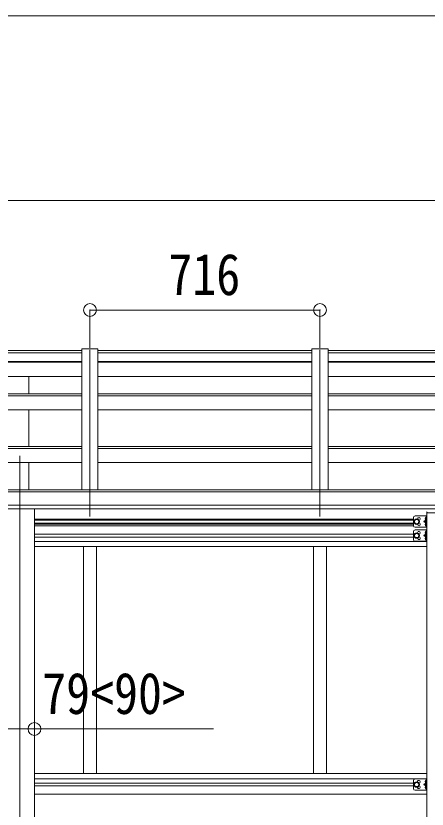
# Model space of a CAD drawing. Units: millimetres at full size, sheet at 1:40; details may follow other scales. Extents: x -11181 to 11305, y -7804 to 7716.
# Drawn here: x -239 to 1041, y 976 to 3446 of the extents above; entities that cross this region are included whole.
import ezdxf
from ezdxf.enums import TextEntityAlignment as Align

# ---------------------------------------------------------------- set-up
doc = ezdxf.new("R2010")
doc.units = ezdxf.units.MM
doc.header["$LTSCALE"] = 40
doc.header["$PDMODE"] = 32
doc.header["$PDSIZE"] = 40
for name, color, linetype, lineweight in [('0-1_本体', 4, 'Continuous', 9), ('0-8_PARTS2', 2, 'Continuous', 9), ('0-A_寸法', 6, 'Continuous', 9), ('1-1_GLASS', 4, 'Continuous', 9), ('1-2_GLASS_SEAL', 7, 'Continuous', 9), ('1-3_NOTPRINT', 6, 'Continuous', 9)]:
    doc.layers.add(name, color=color, linetype=linetype, lineweight=lineweight)
doc.styles.add('ＭＳ ゴシック', font='')
doc.styles.get('ＭＳ ゴシック').set_extended_font_data('MS Gothic')

msp = doc.modelspace()

# ---------------------------------------------------------------- linework, layer by layer
at = {"layer": '0-1_本体'}
for p, q in [((-33.28, 2403.42), (-699.28, 2403.42)), ((-699.28, 2396.51), (-33.28, 2396.51)), ((-33.28, 2409.51), (-33.28, 1970.22)), ((16.72, 2409.51), (-33.28, 2409.51)), ((16.72, 2409.51), (16.72, 1970.22)), ((682.72, 2403.42), (16.72, 2403.42)), ((16.72, 2396.51), (682.72, 2396.51)), ((682.72, 2409.51), (682.72, 1970.22)), ((732.72, 2409.51), (682.72, 2409.51)), ((732.72, 2409.51), (732.72, 1970.22)), ((1398.72, 2403.42), (732.72, 2403.42)), ((732.72, 2396.51), (1398.72, 2396.51)), ((-699.28, 2369.79), (-33.28, 2369.79)), ((-699.28, 2367.21), (-33.28, 2367.21)), ((16.72, 2369.79), (682.72, 2369.79)), ((16.72, 2367.21), (682.72, 2367.21)), ((732.72, 2369.79), (1398.72, 2369.79)), ((732.72, 2367.21), (1398.72, 2367.21)), ((-699.28, 2322.48), (-33.28, 2322.48)), ((-198.78, 2268.74), (-198.78, 2322.48)), ((16.72, 2322.48), (682.72, 2322.48)), ((732.72, 2322.48), (1398.72, 2322.48)), ((-699.28, 2268.74), (-33.28, 2268.74)), ((-699.28, 2263.18), (-33.28, 2263.18)), ((16.72, 2268.74), (682.72, 2268.74)), ((16.72, 2263.18), (682.72, 2263.18)), ((732.72, 2268.74), (1398.72, 2268.74)), ((732.72, 2263.18), (1398.72, 2263.18)), ((-699.28, 2219.18), (-33.28, 2219.18)), ((-198.78, 2105.09), (-198.78, 2219.18)), ((16.72, 2219.18), (682.72, 2219.18)), ((732.72, 2219.18), (1398.72, 2219.18)), ((-699.28, 2105.09), (-33.28, 2105.09)), ((16.72, 2105.09), (682.72, 2105.09)), ((732.72, 2105.09), (1398.72, 2105.09)), ((-699.28, 2098.3), (-33.28, 2098.3)), ((16.72, 2098.3), (682.72, 2098.3)), ((732.72, 2098.3), (1398.72, 2098.3)), ((-699.28, 2054.74), (-33.28, 2054.74)), ((-198.78, 1970.22), (-198.78, 2054.74)), ((16.72, 2054.74), (682.72, 2054.74)), ((732.72, 2054.74), (1398.72, 2054.74)), ((4281.22, 1963.51), (-1433.78, 1963.51)), ((4257.72, 1970.22), (-1410.28, 1970.22)), ((-1433.78, 1922.29), (4281.22, 1922.29)), ((4281.22, 1910.44), (-1433.78, 1910.51)), ((-181.08, 1910.35), (-181.08, -945.73))]:
    msp.add_line(p, q, dxfattribs=at)
at = {"layer": '0-8_PARTS2'}
for p, q in [((-8.28, 2406.37), (-8.28, 1887.08)), ((707.72, 2406.37), (707.72, 1887.08)), ((-226.28, 2075.89), (-226.28, -999.34))]:
    msp.add_line(p, q, dxfattribs=at)
at = {"layer": '0-A_寸法'}
for p, q in [((-1460.27, 3445.61), (10035.72, 3445.61)), ((-1440.28, 2871.2), (4287.72, 2871.2)), ((-8.28, 2529.76), (-8.28, 2412.16)), ((-8.28, 2529.76), (707.72, 2529.76)), ((707.72, 2529.76), (707.72, 2412.16)), ((-271.48, 1225.55), (-181.08, 1225.55)), ((-181.08, 1225.55), (376.54, 1225.55))]:
    msp.add_line(p, q, dxfattribs=at)
for p in [(-8.28, 2529.76), (707.72, 2529.76), (-181.08, 1225.55)]:
    msp.add_point(p, dxfattribs=at)
at = {"layer": '1-1_GLASS'}
for p, q in [((-181.08, 1879.19), (998.72, 1879.19)), ((-181.08, 1875.69), (998.72, 1875.69)), ((-181.08, 1866.69), (998.72, 1866.69)), ((-181.08, 1863.19), (998.72, 1863.19)), ((998.72, 1858.19), (-181.08, 1858.19)), ((-181.08, 1832.19), (998.72, 1832.19)), ((-181.08, 1823.19), (998.72, 1823.19)), ((-181.08, 1809.69), (1040.72, 1809.69)), ((-181.08, 1793.69), (1040.72, 1793.69)), ((-28.28, 1793.69), (-28.28, 1723.69)), ((-28.28, 1086.69), (-28.28, 1793.69)), ((11.72, 1793.69), (11.72, 1723.69)), ((11.72, 1086.69), (11.72, 1793.69)), ((687.72, 1793.69), (687.72, 1723.69)), ((687.72, 1793.69), (687.72, 1086.69)), ((727.72, 1793.69), (727.72, 1723.69)), ((727.72, 1793.69), (727.72, 1086.69)), ((-181.08, 1086.69), (1040.72, 1086.69)), ((-181.08, 1070.69), (1040.72, 1070.69)), ((-181.08, 1057.19), (998.72, 1057.19)), ((-181.08, 1048.19), (998.72, 1048.19)), ((-181.08, 1022.19), (1040.72, 1022.19))]:
    msp.add_line(p, q, dxfattribs=at)
at = {"layer": '1-2_GLASS_SEAL'}
for p, q in [((998.72, 1883.69), (998.72, 1858.69)), ((1003.72, 1888.69), (1040.72, 1888.69)), ((1037.72, 1884.19), (1036.92, 1884.05)), ((1038.22, 1888.69), (1038.22, 1853.69)), ((1040.22, 1899.91), (1040.22, 1898.41)), ((1040.22, 1898.41), (1091.22, 1898.41)), ((1040.72, 1888.69), (1040.72, 1853.69)), ((1003.72, 1853.69), (1040.72, 1853.69)), ((1038.22, 1871.19), (1031.22, 1871.19)), ((1037.72, 1876.19), (1036.92, 1876.33)), ((1037.72, 1866.19), (1036.92, 1866.05)), ((1037.72, 1858.19), (1036.92, 1858.33)), ((1037.72, 1876.19), (1038.22, 1876.28)), ((1037.72, 1858.19), (1038.22, 1858.28)), ((998.72, 1840.19), (998.72, 1815.19)), ((1003.72, 1845.19), (1040.72, 1845.19)), ((1038.22, 1827.69), (1031.22, 1827.69)), ((1037.72, 1840.69), (1036.92, 1840.55)), ((1037.72, 1832.69), (1036.92, 1832.83)), ((1037.72, 1832.69), (1038.22, 1832.78)), ((1038.22, 1845.19), (1038.22, 1810.19)), ((1040.72, 1845.19), (1040.72, 1810.19)), ((1003.72, 1810.19), (1040.72, 1810.19)), ((1037.72, 1822.69), (1036.92, 1822.55)), ((1037.72, 1814.69), (1036.92, 1814.83)), ((1037.72, 1814.69), (1038.22, 1814.78)), ((998.52, 1065.19), (998.52, 1040.19)), ((1003.52, 1070.19), (1040.52, 1070.19)), ((1037.52, 1065.69), (1036.72, 1065.55)), ((1038.02, 1070.19), (1038.02, 1035.19)), ((1040.52, 1070.19), (1040.52, 1035.19)), ((1038.02, 1052.69), (1031.02, 1052.69)), ((1037.52, 1057.69), (1036.72, 1057.83)), ((1037.52, 1047.69), (1036.72, 1047.55)), ((1037.52, 1039.69), (1036.72, 1039.83)), ((1037.52, 1057.69), (1038.02, 1057.78)), ((1037.52, 1039.69), (1038.02, 1039.78)), ((1003.52, 1035.19), (1040.52, 1035.19))]:
    msp.add_line(p, q, dxfattribs=at)
for points in [[(1008.72, 1863.69), (1015.22, 1867.44), (1015.22, 1874.94), (1008.72, 1878.7), (1002.22, 1874.94), (1002.22, 1867.44)], [(1008.72, 1820.19), (1015.22, 1823.94), (1015.22, 1831.44), (1008.72, 1835.2), (1002.22, 1831.44), (1002.22, 1823.94)], [(1008.52, 1045.19), (1015.02, 1048.94), (1015.02, 1056.44), (1008.52, 1060.2), (1002.02, 1056.44), (1002.02, 1048.94)]]:
    msp.add_lwpolyline(points, close=True, dxfattribs=at)
for points in [[(1038.61, 1880.19), (1037.98, 1881.38), (1035.74, 1882.49)], [(1038.61, 1880.19), (1037.98, 1879), (1035.74, 1877.89)], [(1037.72, 1876.19), (1037.72, 1884.19), (1038.22, 1884.1), (1038.22, 1876.28)], [(1038.22, 1876.19), (1031.22, 1871.19), (1038.22, 1866.19)], [(1038.61, 1862.19), (1037.98, 1863.38), (1035.74, 1864.49)], [(1038.61, 1862.19), (1037.98, 1861), (1035.74, 1859.89)], [(1037.72, 1858.19), (1037.72, 1866.19), (1038.22, 1866.1), (1038.22, 1858.28)], [(1038.22, 1832.69), (1031.22, 1827.69), (1038.22, 1822.69)], [(1038.61, 1836.69), (1037.97, 1837.88), (1035.74, 1838.99)], [(1038.61, 1836.69), (1037.97, 1835.5), (1035.74, 1834.39)], [(1037.72, 1832.69), (1037.72, 1840.69), (1038.22, 1840.6), (1038.22, 1832.78)], [(1038.61, 1818.69), (1037.97, 1819.88), (1035.74, 1820.99)], [(1038.61, 1818.69), (1037.97, 1817.5), (1035.74, 1816.39)], [(1037.72, 1814.69), (1037.72, 1822.69), (1038.22, 1822.6), (1038.22, 1814.78)], [(1038.41, 1061.69), (1037.77, 1062.88), (1035.54, 1063.99)], [(1037.52, 1057.69), (1037.52, 1065.69), (1038.02, 1065.6), (1038.02, 1057.78)], [(1038.02, 1057.69), (1031.02, 1052.69), (1038.02, 1047.69)], [(1038.41, 1061.69), (1037.77, 1060.5), (1035.54, 1059.39)], [(1038.41, 1043.69), (1037.77, 1044.88), (1035.54, 1045.99)], [(1038.41, 1043.69), (1037.77, 1042.5), (1035.54, 1041.39)], [(1037.52, 1039.69), (1037.52, 1047.69), (1038.02, 1047.6), (1038.02, 1039.78)]]:
    msp.add_lwpolyline(points, dxfattribs=at)
for centre, radius in [((1008.72, 1871.19), 8.5), ((1008.72, 1871.19), 7.5), ((1008.72, 1871.19), 6.5), ((1008.72, 1827.69), 8.5), ((1008.72, 1827.69), 7.5), ((1008.72, 1827.69), 6.5), ((1008.52, 1052.69), 8.5), ((1008.52, 1052.69), 7.5), ((1008.52, 1052.69), 6.5)]:
    msp.add_circle(centre, radius, dxfattribs=at)
for centre, radius, start, end in [((1003.72, 1883.69), 5, 90, 180), ((1015.72, 1879.69), 4.25, 274.76077, 186.29431), ((1041.82, 1880.19), 6.5, 147.94412, 212.05588), ((1037.08, 1883.16), 0.9, 100, 147.94412), ((1041.72, 1899.91), 1.5, 90, 180), ((1003.72, 1858.69), 5, 180, 270), ((1015.72, 1862.69), 4.25, 173.70569, 85.23923), ((1041.82, 1862.19), 6.5, 147.94412, 212.05588), ((1037.08, 1877.22), 0.9, 212.05588, 260), ((1037.08, 1865.16), 0.9, 100, 147.94412), ((1037.08, 1859.22), 0.9, 212.05588, 260), ((1003.72, 1840.19), 5, 90, 180), ((1015.72, 1836.19), 4.25, 274.76077, 186.29431), ((1041.82, 1836.69), 6.5, 147.94412, 212.05588), ((1037.08, 1839.66), 0.9, 100, 147.94412), ((1037.08, 1833.72), 0.9, 212.05588, 260), ((1003.72, 1815.19), 5, 180, 270), ((1015.72, 1819.19), 4.25, 173.70569, 85.23923), ((1041.82, 1818.69), 6.5, 147.94412, 212.05588), ((1037.08, 1821.66), 0.9, 100, 147.94412), ((1037.08, 1815.72), 0.9, 212.05588, 260), ((1003.52, 1065.19), 5, 90, 180), ((1015.52, 1061.19), 4.25, 274.76077, 186.29431), ((1041.62, 1061.69), 6.5, 147.94412, 212.05588), ((1036.88, 1064.66), 0.9, 100, 147.94412), ((1003.52, 1040.19), 5, 180, 270), ((1015.52, 1044.19), 4.25, 173.70569, 85.23923), ((1041.62, 1043.69), 6.5, 147.94412, 212.05588), ((1036.88, 1058.72), 0.9, 212.05588, 260), ((1036.88, 1046.66), 0.9, 100, 147.94412), ((1036.88, 1040.72), 0.9, 212.05588, 260)]:
    msp.add_arc(centre, radius, start, end, dxfattribs=at)
at = {"layer": '1-3_NOTPRINT', "color": 4}
msp.add_line((1040.72, 1898.41), (1040.72, -632.24), dxfattribs=at)

# ---------------------------------------------------------------- texts
at = {"layer": '0-A_寸法', "color": 7, "style": 'ＭＳ ゴシック', "width": 0.85}
for s, p in [('716', (235.72, 2537.76)), ('79<90>', (-157.08, 1233.55))]:
    msp.add_text(s, height=129, dxfattribs=at).set_placement(p, align=Align.BOTTOM_LEFT)

doc.saveas('drawing.dxf')
